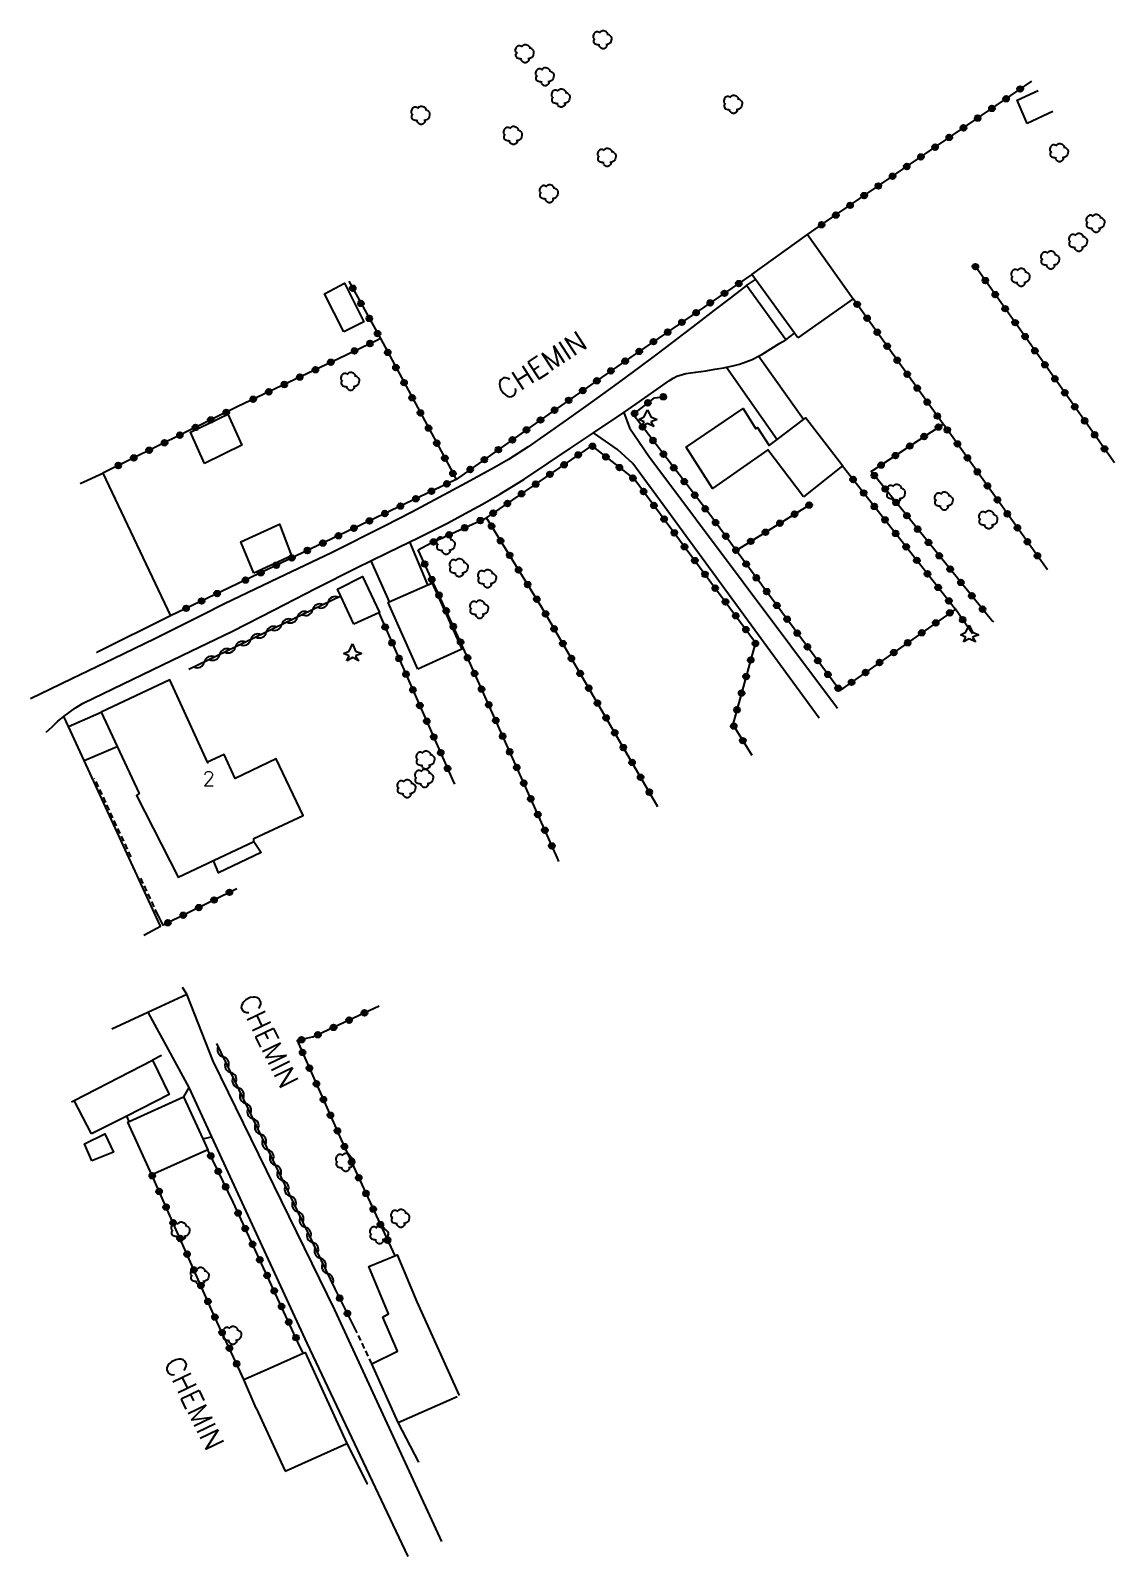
# Model space of a CAD drawing. Header units: millimetres. Extents: x 80031 to 81000, y 146000 to 147000.
# Drawn here: x 80497.4 to 80592, y 146227.2 to 146360.4 of the extents above; entities that cross this region are included whole.
import ezdxf
from ezdxf.enums import TextEntityAlignment as Align

# ---------------------------------------------------------------- set-up
doc = ezdxf.new("R2010")
doc.units = ezdxf.units.MM
doc.linetypes.add('DASHED', pattern=[0.75, 0.5, -0.25])
doc.layers.get('0').update_dxf_attribs({"linetype": 'CONTINUOUS'})
for name, color, linetype in [('W0008', 7, 'CONTINUOUS'), ('W0014', 7, 'CONTINUOUS'), ('W0017', 7, 'CONTINUOUS'), ('W0071', 7, 'CONTINUOUS'), ('W0101', 7, 'CONTINUOUS'), ('W0104', 1, 'CONTINUOUS'), ('W0112', 1, 'DASHED'), ('W0300', 7, 'CONTINUOUS'), ('W0303', 7, 'CONTINUOUS'), ('W0310', 3, 'CONTINUOUS'), ('W0323', 7, 'CONTINUOUS'), ('W0989', 7, 'CONTINUOUS'), ('W0991', 7, 'CONTINUOUS')]:
    doc.layers.add(name, color=color, linetype=linetype)
doc.styles.get("Standard").update_dxf_attribs({"font": 'romans.shx', "width": 0.85})

# ---------------------------------------------------------------- blocks, each defined once
blk = doc.blocks.new('T300')
for p, q in [((-0.8, 0.51), (-0.86, 0.34)), ((-0.86, 0.34), (-0.86, 0.17)), ((-0.86, 0.17), (-0.74, 0.06)), ((-0.69, 0.63), (-0.8, 0.51)), ((-0.8, -0.06), (-0.74, 0.06)), ((-0.74, 0.06), (-0.69, 0.11)), ((-0.57, 0.69), (-0.69, 0.63)), ((-0.46, 0.69), (-0.57, 0.69)), ((-0.29, 0.63), (-0.46, 0.69)), ((-0.29, 0.63), (-0.17, 0.74)), ((-0.23, 0.57), (-0.29, 0.63)), ((-0.17, 0.74), (-0.06, 0.8)), ((-0.06, 0.8), (0.06, 0.8)), ((0.06, 0.8), (0.23, 0.74)), ((0.23, 0.74), (0.34, 0.63)), ((0.34, 0.63), (0.4, 0.51)), ((0.46, 0.46), (0.34, 0.46)), ((0.4, 0.51), (0.4, 0.46)), ((0.57, 0.4), (0.46, 0.46)), ((0.57, 0.4), (0.69, 0.29)), ((0.69, 0.29), (0.74, 0.17)), ((0.74, 0.06), (0.69, -0.17)), ((0.74, 0.17), (0.74, 0.06)), ((-0.8, -0.17), (-0.8, -0.06)), ((-0.8, -0.23), (-0.8, -0.17)), ((-0.74, -0.34), (-0.8, -0.23)), ((-0.69, -0.4), (-0.74, -0.34)), ((-0.51, -0.46), (-0.69, -0.4)), ((-0.4, -0.46), (-0.51, -0.46)), ((-0.4, -0.46), (-0.34, -0.46)), ((-0.34, -0.46), (-0.34, -0.4)), ((-0.34, -0.51), (-0.34, -0.46)), ((-0.29, -0.63), (-0.34, -0.51)), ((-0.17, -0.74), (-0.29, -0.63)), ((-0.06, -0.8), (-0.17, -0.74)), ((0.06, -0.8), (-0.06, -0.8)), ((0.17, -0.74), (0.06, -0.8)), ((0.23, -0.69), (0.17, -0.74)), ((0.29, -0.46), (0.23, -0.46)), ((0.29, -0.63), (0.23, -0.69)), ((0.46, -0.4), (0.29, -0.46)), ((0.34, -0.51), (0.29, -0.63)), ((0.34, -0.51), (0.34, -0.46)), ((0.57, -0.34), (0.46, -0.4)), ((0.63, -0.29), (0.57, -0.34)), ((0.69, -0.17), (0.63, -0.29))]:
    blk.add_line(p, q)
blk = doc.blocks.new('T303')
for p, q in [((-0.77, 0), (-0.28, 0.21)), ((-0.28, -0.21), (-0.77, 0)), ((-0.28, 0.21), (0, 0.83)), ((0, 0.83), (0.28, 0.21)), ((0.28, 0.21), (0.83, 0)), ((0.83, 0), (0.28, -0.21)), ((-0.49, -0.63), (-0.28, -0.21)), ((0, -0.35), (-0.49, -0.63)), ((0.56, -0.63), (0, -0.35)), ((0.28, -0.21), (0.56, -0.63))]:
    blk.add_line(p, q)
blk = doc.blocks.new('t310o')
at = {"color": 0, "linetype": 'Continuous'}
for centre, start, end in [((-0.5, 0.38), 216.8699, 323.1304), ((0.5, -0.37), 36.8699, 143.1303)]:
    blk.add_arc(centre, 0.625, start, end, dxfattribs=at)
blk = doc.blocks.new('t323o')
at = {"color": 0, "linetype": 'Continuous'}
for radius in [0.25, 0.15]:
    blk.add_circle((0, 0), radius, dxfattribs=at)

msp = doc.modelspace()

# ---------------------------------------------------------------- linework, layer by layer
at = {"layer": 'W0008'}
for points in [[(80511.04, 146276.27), (80510.66, 146276.84)], [(80504.48, 146273.25), (80507.63, 146274.7), (80511.04, 146276.27)]]:
    msp.add_lwpolyline(points, dxfattribs=at)
at = {"layer": 'W0014'}
msp.add_lwpolyline([(80507.28, 146281.42), (80508.73, 146282.2), (80502.07, 146296.67), (80500.7, 146299.64), (80500.29, 146300.52)], dxfattribs=at)
at = {"layer": 'W0017'}
for points in [[(80559.89, 146338.12), (80560.69, 146338.65)], [(80563.32, 146333.39), (80564.09, 146333.98)], [(80564.86, 146326.43), (80560.93, 146331.95)], [(80558.15, 146330.99), (80562.57, 146324.7)], [(80549.17, 146327.06), (80549.67, 146325.72), (80551.36, 146323.24), (80567.84, 146301.24)], [(80566.23, 146300.36), (80552.95, 146318.54), (80549.98, 146322.58), (80548.62, 146323.83), (80546.53, 146325.28)], [(80532.09, 146312), (80530.5, 146315.75)], [(80527.1, 146314.09), (80528.71, 146310.52)], [(80500.7, 146299.64), (80503.57, 146300.9)], [(80502.07, 146296.67), (80504.97, 146297.88)], [(80511.2, 146268.11), (80510.76, 146267.31)], [(80512.43, 146263.65), (80513.19, 146263.81)]]:
    msp.add_lwpolyline(points, dxfattribs=at)
at = {"layer": 'W0071'}
for points in [[(80559.89, 146338.12), (80558.47, 146337.03), (80557.04, 146335.94), (80555.62, 146334.85), (80553.9, 146333.55), (80552.18, 146332.24), (80550.45, 146330.95), (80548.37, 146329.4), (80546.27, 146327.88), (80544.16, 146326.38), (80542.5, 146325.2), (80540.83, 146324.05), (80539.12, 146322.95), (80537.9, 146322.25), (80536.67, 146321.57), (80535.44, 146320.9), (80533.07, 146319.62), (80530.68, 146318.36), (80528.29, 146317.12), (80523.67, 146314.81), (80519, 146312.57), (80514.34, 146310.33)], [(80562.79, 146333.11), (80563.32, 146333.39), (80559.89, 146338.12)], [(80552.87, 146329.63), (80553.18, 146329.83), (80553.49, 146330.03), (80553.81, 146330.21), (80554.61, 146330.46), (80555.47, 146330.58), (80556.33, 146330.69), (80557.12, 146330.82), (80557.91, 146330.94), (80558.15, 146330.99), (80558.69, 146331.11), (80559.27, 146331.27), (80559.84, 146331.46), (80560.4, 146331.67), (80560.93, 146331.95), (80561.22, 146332.1), (80562.01, 146332.61), (80562.79, 146333.11)], [(80515.03, 146307.96), (80518.65, 146309.81), (80522.28, 146311.67), (80525.91, 146313.51), (80527.1, 146314.09), (80528.54, 146314.8), (80530.5, 146315.75), (80531.18, 146316.07), (80533.79, 146317.4), (80535.33, 146318.22), (80536.85, 146319.05), (80538.36, 146319.91), (80540.45, 146321.2), (80542.49, 146322.56), (80544.53, 146323.92), (80546.53, 146325.28), (80549.17, 146327.06), (80550.23, 146327.78), (80552.87, 146329.63)], [(80514.34, 146310.33), (80512.31, 146309.32), (80510.28, 146308.31), (80508.25, 146307.3), (80504.63, 146305.54), (80501.01, 146303.79), (80499.15, 146302.88), (80497.4, 146302.04)], [(80498.77, 146299.15), (80499.28, 146299.62), (80499.79, 146300.1), (80500.29, 146300.52), (80500.32, 146300.54), (80501.33, 146301.26), (80502, 146301.66), (80510.61, 146305.82), (80515.03, 146307.96)], [(80513.35, 146270.43), (80511.04, 146276.27)], [(80507.63, 146274.7), (80508.05, 146273.95), (80509.24, 146271.76), (80511.04, 146268.45)], [(80533.31, 146228.49), (80523.95, 146248.7), (80513.35, 146270.43)], [(80511.04, 146268.45), (80511.2, 146268.11), (80513.19, 146263.81), (80521.51, 146245.8), (80530.32, 146227.18)]]:
    msp.add_lwpolyline(points, dxfattribs=at)
at = {"layer": 'W0101'}
for points in [[(80501.73, 146320.85), (80503.71, 146321.76), (80509.62, 146309.3), (80503.18, 146306.1), (80503.18, 146306.1)], [(80531.29, 146235.41), (80531.29, 146235.41), (80529.49, 146238.87), (80529.49, 146238.87), (80529.75, 146238.98), (80534.63, 146241.14)], [(80519.63, 146234.62), (80525.01, 146237.05), (80526.77, 146233.51), (80526.77, 146233.51)]]:
    msp.add_lwpolyline(points, dxfattribs=at)
for points in [[(80512.85, 146296.51), (80509.55, 146303.7), (80503.57, 146300.9), (80504.97, 146297.88), (80506.87, 146293.78), (80506.65, 146293.61), (80510.27, 146286.47), (80513.37, 146287.93), (80516.9, 146289.59), (80516.88, 146289.85), (80521.18, 146291.86), (80518.83, 146296.8), (80515.27, 146295.11), (80514.3, 146297.19)], [(80512.85, 146296.51), (80512.88, 146296.47)]]:
    msp.add_lwpolyline(points, close=True, dxfattribs=at)
at = {"layer": 'W0104'}
for points in [[(80584.39, 146352.29), (80583.52, 146354.32), (80585.34, 146355.17)], [(80586.64, 146353.31), (80584.39, 146352.29)], [(80516.9, 146289.59), (80517.53, 146288.64), (80513.81, 146286.86), (80513.37, 146287.93)], [(80529.49, 146238.87), (80527.2, 146243.99), (80529.43, 146245.09), (80528.14, 146248.08), (80528.63, 146248.35), (80526.92, 146252.49), (80529.2, 146253.43), (80529.41, 146253.52), (80531.12, 146249.4), (80534.82, 146241.23)], [(80517.08, 146240.14), (80516.02, 146242.64), (80518.14, 146243.56), (80521.19, 146244.92), (80521.37, 146245), (80525.01, 146237.05)], [(80517.08, 146240.14), (80519.63, 146234.62)]]:
    msp.add_lwpolyline(points, dxfattribs=at)
for points in [[(80564.38, 146333.57), (80564.09, 146333.98), (80560.69, 146338.65), (80560.37, 146339.09), (80565.21, 146342.59), (80569.2, 146336.98)], [(80524.75, 146334.09), (80523.06, 146337.42), (80524.79, 146338.34), (80526.49, 146334.96), (80524.75, 146334.09)], [(80512.57, 146322.6), (80511.35, 146325.32), (80514.63, 146326.89), (80515.85, 146324.19), (80512.57, 146322.6)], [(80564.86, 146319.68), (80561.76, 146323.78), (80556.91, 146320.41), (80554.62, 146324.01), (80559.59, 146327.4), (80560.7, 146325.63), (80560.84, 146325.74), (80561.87, 146324.17), (80562.45, 146324.61), (80562.57, 146324.7), (80564.86, 146326.43), (80565.02, 146326.55), (80565.07, 146326.59), (80568.29, 146322.4), (80568.26, 146322.38)], [(80516.9, 146313.02), (80515.74, 146315.75), (80519.12, 146317.3), (80520.19, 146314.52), (80516.9, 146313.02)], [(80525.61, 146308.58), (80524.48, 146311.01), (80524.2, 146311.63), (80526.37, 146312.74), (80527.85, 146309.6), (80527.79, 146309.57)], [(80531.2, 146304.64), (80528.6, 146310.47), (80528.71, 146310.52), (80532.09, 146312), (80532.46, 146312.16), (80535.03, 146306.39)], [(80502.72, 146264.07), (80501.21, 146267), (80508.05, 146270.51), (80509.49, 146267.5), (80505.8, 146265.63), (80502.72, 146264.07)], [(80507.99, 146260.49), (80505.9, 146265.08), (80506.02, 146265.14), (80510.76, 146267.31), (80512.43, 146263.65), (80512.88, 146262.68)], [(80502.74, 146261.72), (80502.12, 146263.21), (80503.89, 146264.09), (80504.63, 146262.48)]]:
    msp.add_lwpolyline(points, close=True, dxfattribs=at)
at = {"layer": 'W0112'}
for points in [[(80506.17, 146288.25), (80502.99, 146295.11)], [(80508.5, 146283.22), (80506.97, 146286.52)], [(80527.2, 146243.99), (80525.73, 146247.06)]]:
    msp.add_lwpolyline(points, dxfattribs=at)
at = {"layer": 'W0310'}
for points in [[(80524.48, 146311.01), (80511.21, 146304.62)], [(80523.99, 146250.53), (80514.82, 146269.55), (80513.66, 146271.95)]]:
    msp.add_lwpolyline(points, dxfattribs=at)
at = {"layer": 'W0323'}
for points in [[(80565.21, 146342.59), (80567.32, 146344.03), (80584.79, 146355.97)], [(80592.01, 146322.65), (80580.13, 146339.42), (80579.7, 146340.03)], [(80525.19, 146338.5), (80527.93, 146333.5), (80527.61, 146333.34), (80524.33, 146331.77)], [(80560.37, 146339.09), (80549.25, 146331.51), (80541.67, 146326.22), (80534.56, 146321.2)], [(80586.16, 146313.32), (80577.19, 146325.85), (80577.05, 146326.04), (80569.2, 146336.98)], [(80527.93, 146333.5), (80534.04, 146322.17), (80534.56, 146321.2), (80514.79, 146311.77)], [(80524.33, 146331.77), (80515.48, 146327.56)], [(80515.48, 146327.56), (80503.71, 146321.76)], [(80568.26, 146322.38), (80578.12, 146309.89), (80568.04, 146302.77), (80558.99, 146315.01), (80556.68, 146318.13), (80550, 146326.86), (80551.85, 146328.34), (80552.9, 146328.45)], [(80581.48, 146308.76), (80581.31, 146308.9), (80581.27, 146308.93), (80570.77, 146321.89), (80577.05, 146326.04)], [(80537.2, 146317.86), (80546.38, 146324.14), (80550.13, 146321.2), (80560.69, 146306.96), (80558.7, 146299.81), (80560.35, 146297.12)], [(80558.99, 146315.01), (80565.55, 146319.07)], [(80531.23, 146315.06), (80532.37, 146315.66), (80537.2, 146317.86)], [(80552.16, 146292.61), (80542.03, 146310.01), (80537.2, 146317.86)], [(80543.51, 146287.84), (80543.38, 146288.15), (80535.2, 146306.43), (80531.23, 146315.06)], [(80514.79, 146311.77), (80509.62, 146309.3)], [(80527.79, 146309.57), (80534.24, 146294.99), (80534.41, 146294.6)], [(80579.62, 146307.73), (80578.12, 146309.89)], [(80515.4, 146285.47), (80508.97, 146282.29), (80508.5, 146283.22)], [(80527.82, 146275.23), (80522.03, 146272.52), (80521.98, 146272.51), (80520.68, 146272.21), (80524.52, 146263.56), (80529.2, 146253.43)], [(80508.84, 146270.92), (80508.05, 146270.51)], [(80500.97, 146266.88), (80501.21, 146267)], [(80506.02, 146265.14), (80505.8, 146265.63)], [(80515.07, 146258.1), (80512.88, 146262.68)], [(80513.49, 146248.08), (80507.99, 146260.49)], [(80521.19, 146244.92), (80520.74, 146245.9), (80520.74, 146245.9), (80515.07, 146258.1)], [(80525.73, 146247.06), (80523.99, 146250.53)], [(80516.02, 146242.64), (80515.52, 146243.72), (80513.49, 146248.08)]]:
    msp.add_lwpolyline(points, dxfattribs=at)

# ---------------------------------------------------------------- block references
at = {"layer": 'W0300'}
for p in [(80547.37, 146359.59), (80540.57, 146358.38), (80542.33, 146356.37), (80543.72, 146354.49), (80558.76, 146353.94), (80531.49, 146353), (80539.55, 146351.23), (80547.74, 146349.33), (80587.22, 146349.73), (80542.69, 146346.16), (80590.4, 146343.57), (80588.89, 146341.91), (80586.45, 146340.36), (80583.86, 146338.84), (80525.34, 146329.76), (80572.98, 146319.98), (80577.16, 146319.32), (80581.04, 146317.68), (80533.68, 146315.46), (80534.82, 146313.49), (80537.29, 146312.54), (80536.6, 146309.87), (80531.91, 146296.7), (80531.8, 146295.1), (80530.26, 146294.21), (80524.91, 146261.58), (80529.72, 146256.7), (80510.54, 146255.58), (80527.87, 146255.27), (80512.22, 146251.63), (80515.05, 146246.49)]:
    msp.add_blockref('T300', p, dxfattribs=at)
at = {"layer": 'W0303'}
for p in [(80551.25, 146326.45), (80579.33, 146307.65), (80525.49, 146306.01)]:
    msp.add_blockref('T303', p, dxfattribs=at)
at = {"layer": 'W0310'}
for p, rotation in [((80522.02, 146309.83), 205.7094347361591), ((80523.37, 146310.48), 205.7094347361591), ((80519.32, 146308.53), 205.7094347361591), ((80520.67, 146309.18), 205.7094347361591), ((80516.61, 146307.22), 205.7094347361591), ((80517.97, 146307.87), 205.7094347361591), ((80513.91, 146305.92), 205.7094347361591), ((80515.26, 146306.57), 205.7094347361591), ((80512.56, 146305.27), 205.7094347361591), ((80514.22, 146270.8), 115.7400182786118), ((80514.87, 146269.44), 115.7312357860908), ((80515.52, 146268.09), 115.7312357860908), ((80516.17, 146266.74), 115.7312357860908), ((80516.82, 146265.39), 115.7312357860908), ((80517.47, 146264.04), 115.7312357860908), ((80518.12, 146262.69), 115.7312357860908), ((80518.78, 146261.34), 115.7312357860908), ((80519.43, 146259.99), 115.7312357860908), ((80520.08, 146258.63), 115.7312357860908), ((80520.73, 146257.28), 115.7312357860908), ((80521.38, 146255.93), 115.7312357860908), ((80522.03, 146254.58), 115.7312357860908), ((80522.68, 146253.23), 115.7312357860908), ((80523.33, 146251.88), 115.7312357860908)]:
    msp.add_blockref('t310o', p, dxfattribs=dict(at, rotation=rotation))
at = {"layer": 'W0323'}
for p, rotation in [((80583.78, 146355.29), 34.35808104773922), ((80582.55, 146354.44), 34.35808104773922), ((80580.07, 146352.75), 34.35808104773922), ((80581.31, 146353.59), 34.35808104773922), ((80578.83, 146351.9), 34.35808104773922), ((80576.35, 146350.21), 34.35808104773922), ((80577.59, 146351.06), 34.35808104773922), ((80573.88, 146348.52), 34.35808104773922), ((80575.12, 146349.36), 34.35808104773922), ((80572.64, 146347.67), 34.35808104773922), ((80570.16, 146345.98), 34.35808104773922), ((80571.4, 146346.82), 34.35808104773922), ((80568.93, 146345.13), 34.35808104773922), ((80566.45, 146343.44), 34.35011360391228), ((80567.69, 146344.28), 34.35808104773922), ((80579.87, 146339.78), 125.3321252606182), ((80525.52, 146337.89), 298.7187570074386), ((80559.21, 146338.3), 214.2804812882456), ((80580.74, 146338.56), 125.3200818670244), ((80526.24, 146336.57), 298.7187570074386), ((80556.73, 146336.61), 214.2804812882456), ((80557.97, 146337.45), 214.2804812882456), ((80569.55, 146336.49), 125.6835865670935), ((80581.6, 146337.34), 125.3200818670244), ((80526.97, 146335.26), 298.7187570074386), ((80555.49, 146335.76), 214.2804812882456), ((80570.42, 146335.27), 125.6835865670935), ((80582.47, 146336.11), 125.3200818670244), ((80527.69, 146333.94), 298.7187570074386), ((80553.01, 146334.07), 214.2804812882456), ((80554.25, 146334.92), 214.2804812882456), ((80571.3, 146334.05), 125.6835865670935), ((80583.34, 146334.89), 125.3200818670244), ((80527.03, 146333.07), 205.6574572503666), ((80551.77, 146333.23), 214.2804812882456), ((80572.17, 146332.83), 125.6835865670935), ((80584.21, 146333.67), 125.3200818670244), ((80585.07, 146332.44), 125.3200818670244), ((80523.61, 146331.43), 205.4610817384146), ((80525.68, 146332.42), 205.6574572503666), ((80528.58, 146332.29), 298.3315145499257), ((80549.3, 146331.54), 214.2804812882456), ((80550.53, 146332.38), 214.2804812882456), ((80573.05, 146331.61), 125.6835865670935), ((80585.94, 146331.22), 125.3200818670244), ((80520.9, 146330.14), 205.4610817384146), ((80522.26, 146330.78), 205.4610817384146), ((80529.29, 146330.97), 298.3315145499257), ((80546.83, 146329.82), 214.8813372116363), ((80548.06, 146330.68), 214.8813372116363), ((80573.92, 146330.39), 125.6835865670935), ((80586.81, 146329.99), 125.3200818670244), ((80518.19, 146328.85), 205.4610817384146), ((80519.55, 146329.49), 205.4610817384146), ((80530, 146329.65), 298.3315145499257), ((80545.6, 146328.96), 214.8813372116363), ((80574.8, 146329.18), 125.6835865670935), ((80587.67, 146328.77), 125.3200818670244), ((80516.84, 146328.2), 205.4610817384146), ((80530.71, 146328.33), 298.3315145499257), ((80543.14, 146327.25), 214.8813372116363), ((80544.37, 146328.11), 214.8813372116363), ((80551.29, 146327.89), 38.64086750131466), ((80552.63, 146328.42), 6.352056681834394), ((80575.67, 146327.96), 125.6835865670935), ((80588.54, 146327.55), 125.3200818670244), ((80513.13, 146326.4), 206.2252410760782), ((80514.48, 146327.06), 206.2252410760782), ((80531.43, 146327.01), 298.3315145499257), ((80541.91, 146326.39), 214.8813372116363), ((80550.12, 146326.96), 38.64086750131466), ((80550.82, 146325.79), 127.3995109187129), ((80576.55, 146326.74), 125.6835865670935), ((80589.41, 146326.32), 125.3200818670244), ((80510.44, 146325.07), 206.2252410760782), ((80511.79, 146325.74), 206.2252410760782), ((80532.14, 146325.69), 298.3315145499257), ((80539.46, 146324.66), 215.2061999552409), ((80540.69, 146325.53), 215.2061999552409), ((80551.73, 146324.6), 127.3995109187129), ((80575.4, 146324.95), 33.48119077520905), ((80576.65, 146325.77), 33.48119077520905), ((80577.42, 146325.52), 125.60994958599), ((80590.28, 146325.1), 125.3200818670244), ((80507.75, 146323.75), 206.2252410760782), ((80509.1, 146324.41), 206.2252410760782), ((80532.85, 146324.37), 298.3315145499257), ((80538.23, 146323.8), 215.2061999552409), ((80545.21, 146323.34), 34.41545448281963), ((80546.44, 146324.1), 321.8913120071292), ((80547.62, 146323.17), 321.8913120071292), ((80552.64, 146323.41), 127.3995109187129), ((80572.89, 146323.29), 33.48119077520905), ((80574.14, 146324.12), 33.48119077520905), ((80578.3, 146324.3), 125.60994958599), ((80591.14, 146323.87), 125.3200818670244), ((80505.06, 146322.42), 206.2252410760782), ((80506.41, 146323.08), 206.2252410760782), ((80533.56, 146323.05), 298.3315145499257), ((80535.78, 146322.07), 215.2061999552409), ((80537.01, 146322.93), 215.2061999552409), ((80543.97, 146322.49), 34.41545448281963), ((80548.8, 146322.24), 321.8913120071292), ((80553.55, 146322.22), 127.3995109187129), ((80571.64, 146322.46), 33.48119077520905), ((80579.17, 146323.08), 125.60994958599), ((80580.04, 146321.86), 125.60994958599), ((80533.74, 146320.82), 205.5178947800094), ((80534.27, 146321.73), 298.3396482978023), ((80541.49, 146320.8), 34.41545448281963), ((80542.73, 146321.65), 34.41545448281963), ((80549.98, 146321.32), 321.8913120071292), ((80554.46, 146321.02), 127.3995109187129), ((80569.19, 146321.2), 308.2706782223009), ((80571.05, 146321.54), 129.0375323416989), ((80580.92, 146320.64), 125.60994958599), ((80531.04, 146319.52), 205.5178947800094), ((80532.39, 146320.17), 205.5178947800094), ((80540.26, 146319.95), 34.41545448281963), ((80550.91, 146320.15), 306.550502700243), ((80555.37, 146319.83), 127.3995109187129), ((80570.12, 146320.02), 308.2706782223009), ((80572, 146320.37), 129.0375323416989), ((80572.94, 146319.2), 129.0375323416989), ((80581.79, 146319.42), 125.60994958599), ((80528.33, 146318.23), 205.5178947800094), ((80529.68, 146318.88), 205.5178947800094), ((80537.78, 146318.26), 34.41545448281963), ((80539.02, 146319.1), 34.41545448281963), ((80551.81, 146318.94), 306.550502700243), ((80556.29, 146318.64), 127.3995109187129), ((80564.09, 146318.17), 31.78263037941094), ((80565.36, 146318.96), 31.78263037941094), ((80571.05, 146318.85), 308.2706782223009), ((80573.89, 146318.04), 129.0375323416989), ((80582.66, 146318.2), 125.60994958599), ((80525.62, 146316.94), 205.5178947800094), ((80526.98, 146317.58), 205.5178947800094), ((80535.29, 146316.99), 24.47880133229304), ((80536.66, 146317.61), 24.47880133229304), ((80537.64, 146317.13), 121.6278619165571), ((80552.7, 146317.74), 306.550502700243), ((80553.59, 146316.53), 306.550502700243), ((80557.19, 146317.44), 126.4924333562975), ((80561.54, 146316.59), 31.78263037941094), ((80562.81, 146317.38), 31.78263037941094), ((80571.98, 146317.67), 308.2706782223009), ((80572.91, 146316.49), 308.2706782223009), ((80574.83, 146316.87), 129.0375323416989), ((80583.54, 146316.98), 125.60994958599), ((80522.91, 146315.65), 205.5178947800094), ((80524.27, 146316.29), 205.5178947800094), ((80532.56, 146315.75), 24.47880133229304), ((80533.93, 146316.37), 24.47880133229304), ((80538.43, 146315.85), 121.6278619165571), ((80554.48, 146315.33), 306.550502700243), ((80558.08, 146316.24), 126.4924333562975), ((80560.26, 146315.8), 31.78263037941094), ((80573.83, 146315.31), 308.2706782223009), ((80575.78, 146315.71), 129.0375323416989), ((80584.41, 146315.76), 125.60994958599), ((80520.21, 146314.35), 205.5178947800094), ((80521.56, 146315), 205.5178947800094), ((80531.8, 146313.82), 114.6820473302095), ((80539.22, 146314.58), 121.6278619165571), ((80555.38, 146314.12), 306.550502700243), ((80558.97, 146315.03), 126.4924333562975), ((80559.86, 146313.82), 126.4942398969113), ((80574.76, 146314.14), 308.2706782223009), ((80576.72, 146314.54), 129.0375323416989), ((80585.28, 146314.54), 125.60994958599), ((80517.5, 146313.06), 205.5178947800094), ((80518.85, 146313.71), 205.5178947800094), ((80540, 146313.3), 121.6278619165571), ((80556.27, 146312.92), 306.550502700243), ((80560.75, 146312.62), 126.4942398969113), ((80575.69, 146312.96), 308.2706782223009), ((80577.67, 146313.38), 129.0375323416989), ((80513.68, 146311.24), 205.4826927376718), ((80516.15, 146312.42), 205.5178947800094), ((80532.42, 146312.46), 114.6820473302095), ((80540.79, 146312.02), 121.6278619165571), ((80557.16, 146311.71), 306.550502700243), ((80561.65, 146311.41), 126.4942398969113), ((80576.62, 146311.78), 308.2706782223009), ((80578.61, 146312.21), 129.0375323416989), ((80510.97, 146309.95), 205.4826927376718), ((80512.33, 146310.59), 205.4826927376718), ((80533.05, 146311.1), 114.6820473302095), ((80541.58, 146310.74), 121.6278619165571), ((80558.06, 146310.51), 306.550502700243), ((80562.54, 146310.21), 126.4942398969113), ((80577.55, 146310.6), 308.2706782223009), ((80579.56, 146311.05), 129.0375323416989), ((80580.5, 146309.88), 129.0375323416989), ((80533.68, 146309.73), 114.6820473302095), ((80542.35, 146309.46), 120.2071935740082), ((80558.95, 146309.3), 306.550502700243), ((80563.43, 146309), 126.4942398969113), ((80576.41, 146308.68), 215.2347797373203), ((80577.64, 146309.55), 215.2347797373203), ((80578.76, 146308.96), 124.8620607275821), ((80528.35, 146308.32), 293.8358343919784), ((80534.3, 146308.37), 114.6820473302095), ((80543.1, 146308.16), 120.2071935740082), ((80559.84, 146308.1), 306.550502700243), ((80564.32, 146307.79), 126.4942398969113), ((80575.19, 146307.82), 215.2347797373203), ((80528.95, 146306.95), 293.8358343919784), ((80534.93, 146307.01), 114.6820473302095), ((80543.86, 146306.87), 120.2071935740082), ((80560.67, 146306.88), 254.4531696317233), ((80565.21, 146306.59), 126.4942398969113), ((80572.74, 146306.09), 215.2347797373203), ((80573.96, 146306.95), 215.2347797373203), ((80529.56, 146305.58), 293.8358343919784), ((80535.55, 146305.64), 114.1082809254139), ((80544.61, 146305.57), 120.2071935740082), ((80560.26, 146305.44), 254.4531696317233), ((80566.11, 146305.38), 126.4942398969113), ((80571.51, 146305.22), 215.2347797373203), ((80530.17, 146304.21), 293.8358343919784), ((80536.16, 146304.27), 114.1082809254139), ((80545.37, 146304.27), 120.2071935740082), ((80559.86, 146303.99), 254.4531696317233), ((80567, 146304.18), 126.4942398969113), ((80569.06, 146303.49), 215.2347797373203), ((80570.29, 146304.35), 215.2347797373203), ((80530.77, 146302.84), 293.8358343919784), ((80536.77, 146302.9), 114.1082809254139), ((80546.12, 146302.98), 120.2071935740082), ((80559.46, 146302.55), 254.4531696317233), ((80567.89, 146302.97), 126.4942398969113), ((80531.38, 146301.46), 293.8358343919784), ((80537.39, 146301.53), 114.1082809254139), ((80546.88, 146301.68), 120.2071935740082), ((80559.06, 146301.1), 254.4531696317233), ((80531.98, 146300.09), 293.8358343919784), ((80538, 146300.17), 114.1082809254139), ((80547.63, 146300.38), 120.2071935740082), ((80558.78, 146299.67), 301.5398691411153), ((80532.59, 146298.72), 293.8358343919784), ((80538.61, 146298.8), 114.1082809254139), ((80548.39, 146299.09), 120.2071935740082), ((80559.57, 146298.4), 301.5398691411153), ((80533.2, 146297.35), 293.8358343919784), ((80539.22, 146297.43), 114.1082809254139), ((80549.14, 146297.79), 120.2071935740082), ((80549.9, 146296.5), 120.2071935740082), ((80533.8, 146295.98), 293.8358343919784), ((80539.84, 146296.06), 114.1082809254139), ((80550.65, 146295.2), 120.2071935740082), ((80540.45, 146294.69), 114.1082809254139), ((80551.41, 146293.9), 120.2071935740082), ((80541.06, 146293.32), 114.1082809254139), ((80541.68, 146291.95), 114.1082809254139), ((80542.29, 146290.58), 114.1082809254139), ((80542.9, 146289.21), 114.1082809254139), ((80513.42, 146284.49), 206.3398162146556), ((80514.76, 146285.16), 206.3398162146556), ((80510.73, 146283.16), 206.3398162146556), ((80512.08, 146283.83), 206.3398162146556), ((80509.39, 146282.5), 206.3398162146556), ((80525.2, 146274), 205.0656300233004), ((80526.55, 146274.64), 205.0656300233004), ((80522.48, 146272.73), 205.0656300233004), ((80523.84, 146273.37), 205.0656300233004), ((80521.05, 146272.29), 192.9946167914013), ((80521.14, 146271.18), 293.9096013346063), ((80521.74, 146269.81), 293.9096013346063), ((80522.35, 146268.44), 293.9096013346063), ((80522.96, 146267.07), 293.9096013346063), ((80523.57, 146265.7), 293.9096013346063), ((80524.18, 146264.33), 293.9096013346063), ((80513.13, 146262.15), 115.6568718216092), ((80524.79, 146262.96), 294.7948587915014), ((80513.78, 146260.8), 115.6568718216092), ((80525.42, 146261.6), 294.7948587915014), ((80508.02, 146260.42), 113.9084957948378), ((80514.43, 146259.45), 115.6568718216092), ((80526.05, 146260.24), 294.7948587915014), ((80508.62, 146259.05), 113.9084957948378), ((80526.68, 146258.87), 294.7948587915014), ((80509.23, 146257.68), 113.9084957948378), ((80515.51, 146257.16), 114.9268422574633), ((80527.31, 146257.51), 294.7948587915014), ((80509.84, 146256.31), 113.9084957948378), ((80516.14, 146255.8), 114.9268422574633), ((80527.94, 146256.15), 294.7948587915014), ((80510.45, 146254.94), 113.9084957948378), ((80516.78, 146254.44), 114.9268422574633), ((80528.57, 146254.79), 294.7948587915014), ((80511.06, 146253.57), 113.9084957948378), ((80517.41, 146253.08), 114.9268422574633), ((80511.66, 146252.2), 113.9084957948378), ((80518.04, 146251.72), 114.9268422574633), ((80512.27, 146250.83), 113.9084957948378), ((80518.67, 146250.36), 114.9268422574633), ((80512.88, 146249.45), 113.9084957948378), ((80519.31, 146249), 114.9268422574633), ((80524.38, 146249.74), 116.7432542710395), ((80513.49, 146248.08), 114.9838144384807), ((80519.94, 146247.64), 114.9268422574633), ((80525.06, 146248.4), 116.7432542710395), ((80514.12, 146246.72), 114.9838144384807), ((80520.57, 146246.28), 114.9268422574633), ((80514.76, 146245.36), 114.9838144384807), ((80515.39, 146244), 114.9838144384807)]:
    msp.add_blockref('t323o', p, dxfattribs=dict(at, rotation=rotation))

# ---------------------------------------------------------------- texts
at = {"layer": 'W0989'}
for rotation, p in [(32.9766, (80542, 146331.17)), (295.8048, (80518.18, 146272.16)), (295.8048, (80511.68, 146240.55))]:
    msp.add_text('CHEMIN', height=1.75, rotation=rotation, dxfattribs=at).set_placement(p, align=Align.MIDDLE_CENTER)
at = {"layer": 'W0991'}
msp.add_text('2', height=1.25, dxfattribs=at).set_placement((80512.95, 146295.09), align=Align.MIDDLE_CENTER)

doc.saveas('drawing.dxf')
